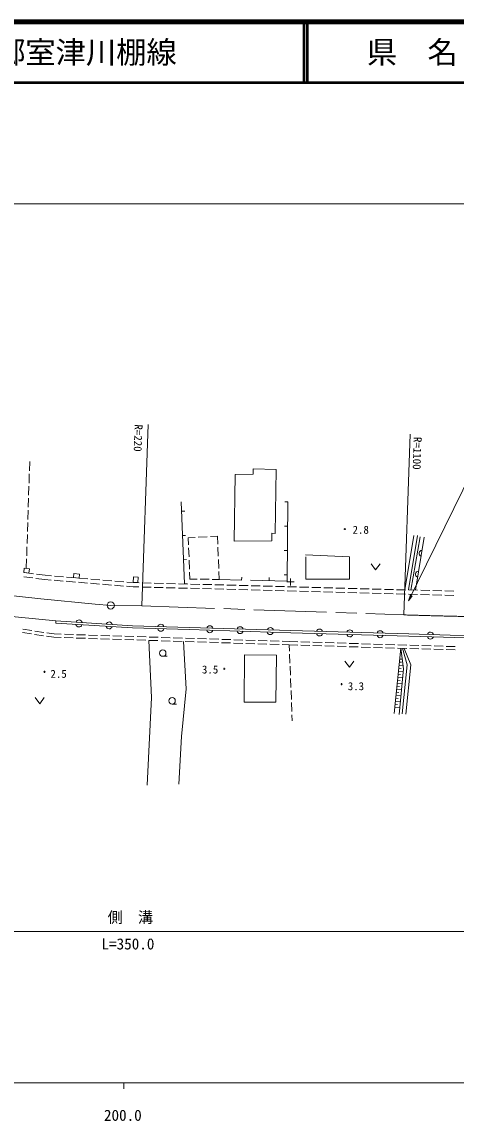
# Model space of a CAD drawing. Units: millimetres at full size, sheet at 1:1000; details may follow other scales. Extents: x 40000 to 680000, y 20000 to 380000.
# Drawn here: x 251186 to 322854, y 198715 to 380000 of the extents above; entities that cross this region are included whole.
import ezdxf
from ezdxf.enums import TextEntityAlignment as Align

# ---------------------------------------------------------------- set-up
doc = ezdxf.new("R2010")
doc.units = ezdxf.units.MM
doc.header["$LTSCALE"] = 1000
doc.linetypes.add('CHAIN', pattern=[18.5, 12, -1.5, 3.5, -1.5])
for name, color, linetype, lineweight in [('M-BGD', 7, 'Continuous', 13), ('M-BMK', 2, 'CHAIN', 13), ('M-BMK-SRVR', 3, 'Continuous', 13), ('M-STR-HTXT', 7, 'Continuous', 13), ('M-TTL', 2, 'Continuous', 140), ('M-TTL-BAND', 7, 'Continuous', 13), ('M-TTL-LINE', 7, 'Continuous', 50)]:
    doc.layers.add(name, color=color, linetype=linetype, lineweight=lineweight)
doc.layers.add('M-TTL-TXT', color=7, linetype='Continuous')
doc.styles.add('ＭＳ ゴシック', font='')
doc.styles.get('ＭＳ ゴシック').set_extended_font_data('MS Gothic')

# ---------------------------------------------------------------- blocks, each defined once
blk = doc.blocks.new('plus')
at = {"color": 0, "linetype": 'Continuous', "lineweight": -2}
for p, q in [((-1.25, 0), (1.25, 0)), ((0, -1.25), (0, 1.25))]:
    blk.add_line(p, q, dxfattribs=at)
blk = doc.blocks.new('open_arrow')
at = {"color": 0, "linetype": 'Continuous', "lineweight": -2}
blk.add_lwpolyline([(7.5, 1.25), (0, 0), (7.5, -1.25)], dxfattribs=at)

msp = doc.modelspace()

# ---------------------------------------------------------------- linework, layer by layer
at = {"layer": 'M-BGD'}
for p, q in [((252416, 305946), (252467, 307517)), ((252352, 303947), (252400, 305446)), ((252288, 301948), (252336, 303447)), ((252223, 299949), (252271, 301448)), ((252159, 297950), (252207, 299449)), ((278021, 287308), (277499, 300826)), ((277558, 299299), (278057, 299318)), ((295090, 300826), (294590, 300831)), ((252094, 295951), (252143, 297450)), ((295046, 296826), (294546, 296832)), ((252030, 293952), (252078, 295451)), ((277712, 295302), (278212, 295321)), ((279792, 294976), (278636, 294913)), ((278636, 294913), (278684, 293749)), ((281789, 295083), (280291, 295002)), ((283444, 295171), (282289, 295109)), ((283503, 293861), (283444, 295171)), ((314388, 286323), (315910, 295276)), ((316497, 295276), (314995, 286307)), ((315418, 286295), (316942, 295065)), ((317590, 295003), (316139, 286276)), ((251965, 291953), (252014, 293452)), ((278705, 293249), (278767, 291751)), ((283592, 291863), (283525, 293362)), ((295003, 292826), (294503, 292832)), ((305263, 291786), (298006, 292128)), ((251899, 289881), (251949, 291453)), ((277867, 291305), (278366, 291324)), ((278787, 291251), (278849, 289752)), ((283681, 289865), (283614, 291364)), ((298039, 291763), (298051, 288081)), ((305275, 288104), (305263, 291786)), ((308825, 290627), (309575, 289627)), ((309575, 289627), (310325, 290627)), ((251565, 289926), (251469, 289205)), ((251469, 289205), (252344, 289089)), ((251512, 288493), (252999, 288295)), ((252440, 289809), (251565, 289926)), ((251587, 289190), (253074, 288991)), ((252344, 289089), (252440, 289809)), ((253569, 288925), (255034, 288730)), ((255034, 288730), (256069, 288645)), ((256567, 288604), (258062, 288481)), ((258560, 288440), (260055, 288318)), ((259763, 289019), (259708, 288346)), ((259708, 288346), (260615, 288272)), ((260670, 288945), (259763, 289019)), ((260554, 288277), (262049, 288154)), ((260615, 288272), (260670, 288945)), ((269587, 288468), (269562, 287537)), ((270358, 288447), (269587, 288468)), ((270332, 287516), (270358, 288447)), ((278870, 289253), (278918, 288088)), ((283761, 288055), (283703, 289365)), ((287455, 287914), (287474, 288414)), ((292003, 287842), (292014, 288342)), ((294960, 288827), (294460, 288832)), ((253495, 288229), (254959, 288034)), ((254959, 288034), (256012, 287947)), ((256511, 287906), (258006, 287784)), ((258504, 287743), (259999, 287620)), ((260497, 287579), (261992, 287456)), ((262490, 287415), (263985, 287292)), ((262547, 288113), (264042, 287990)), ((264484, 287252), (265979, 287129)), ((264540, 287949), (266035, 287826)), ((266477, 287088), (267972, 286965)), ((266534, 287786), (268029, 287663)), ((268470, 286924), (269524, 286838)), ((268527, 287622), (269562, 287537)), ((269524, 286838), (270509, 286811)), ((269562, 287537), (270533, 287511)), ((269562, 287537), (270332, 287516)), ((271009, 286797), (272508, 286757)), ((271033, 287497), (272532, 287456)), ((273008, 286743), (274507, 286703)), ((273032, 287443), (274532, 287402)), ((275007, 286689), (276507, 286649)), ((275032, 287389), (276531, 287348)), ((277006, 286635), (278506, 286594)), ((277031, 287335), (278530, 287294)), ((278021, 287308), (278521, 287327)), ((278918, 288088), (280089, 288080)), ((279006, 286581), (280505, 286540)), ((279030, 287281), (280530, 287240)), ((280589, 288077), (282089, 288067)), ((281005, 286527), (282504, 286486)), ((281029, 287226), (282529, 287186)), ((282589, 288063), (283761, 288055)), ((283004, 286473), (284504, 286432)), ((283029, 287172), (284528, 287132)), ((287455, 287914), (283761, 288055)), ((285028, 287118), (286527, 287078)), ((287027, 287064), (288527, 287023)), ((289026, 287010), (290526, 286969)), ((291026, 286956), (292525, 286915)), ((293025, 286902), (294524, 286861)), ((295024, 286848), (296524, 286807)), ((297023, 286793), (298523, 286753)), ((298051, 288081), (305275, 288104)), ((299023, 286739), (300522, 286699)), ((301022, 286685), (302521, 286645)), ((303021, 286631), (304521, 286590)), ((305021, 286577), (306520, 286536)), ((307020, 286523), (308519, 286482)), ((309019, 286469), (310519, 286428)), ((285004, 286419), (286503, 286378)), ((287003, 286364), (288502, 286324)), ((289002, 286310), (290502, 286270)), ((291001, 286256), (292501, 286216)), ((293001, 286202), (294500, 286161)), ((295000, 286148), (296499, 286107)), ((296999, 286094), (298499, 286053)), ((298998, 286040), (300498, 285999)), ((300998, 285986), (302497, 285945)), ((302997, 285931), (304496, 285891)), ((304996, 285877), (306496, 285837)), ((306995, 285823), (308495, 285783)), ((308995, 285769), (310494, 285728)), ((310994, 285715), (312493, 285674)), ((311018, 286415), (312518, 286374)), ((312993, 285661), (314493, 285620)), ((313018, 286360), (314517, 286320)), ((314993, 285607), (316492, 285566)), ((315017, 286306), (316516, 286266)), ((316992, 285553), (318491, 285512)), ((317016, 286252), (318516, 286212)), ((318991, 285498), (320491, 285458)), ((319015, 286198), (320515, 286157)), ((320990, 285444), (322490, 285404)), ((321015, 286144), (322514, 286103)), ((256782, 281204), (233712, 283453)), ((256782, 281204), (256760, 280855)), ((251282, 279296), (252765, 279069)), ((251345, 279842), (252828, 279615)), ((253322, 279540), (254805, 279313)), ((255299, 279237), (256519, 279051)), ((253259, 278993), (254742, 278766)), ((255236, 278691), (256468, 278502)), ((256468, 278502), (257653, 278464)), ((256519, 279051), (257687, 279013)), ((258153, 278448), (259652, 278400)), ((258187, 278997), (259686, 278949)), ((260152, 278384), (261651, 278336)), ((260186, 278933), (261685, 278885)), ((262151, 278320), (263650, 278272)), ((262185, 278869), (263684, 278821)), ((264150, 278256), (265649, 278208)), ((264184, 278805), (265683, 278757)), ((266149, 278192), (267648, 278144)), ((266183, 278741), (267682, 278693)), ((268148, 278128), (269647, 278080)), ((268182, 278677), (269681, 278630)), ((270147, 278064), (271646, 278016)), ((270181, 278614), (271680, 278566)), ((272146, 278000), (273645, 277952)), ((272180, 278550), (273679, 278502)), ((274145, 277936), (275644, 277888)), ((274179, 278486), (275678, 278438)), ((276144, 277872), (277643, 277824)), ((276178, 278422), (277677, 278374)), ((278143, 277808), (279642, 277761)), ((278177, 278358), (279676, 278310)), ((280142, 277745), (281641, 277697)), ((280176, 278294), (281675, 278246)), ((282141, 277681), (283640, 277633)), ((282175, 278230), (283674, 278182)), ((284140, 277617), (285639, 277569)), ((284174, 278166), (285673, 278118)), ((286139, 277553), (287638, 277505)), ((286173, 278102), (287672, 278054)), ((288138, 277489), (289637, 277441)), ((288172, 278038), (289671, 277990)), ((290137, 277425), (291636, 277377)), ((290171, 277974), (291670, 277926)), ((292170, 277910), (293669, 277862)), ((294169, 277846), (295337, 277809)), ((295337, 277809), (296731, 277766)), ((297231, 277750), (298730, 277704)), ((299230, 277689), (300729, 277643)), ((301229, 277628), (302728, 277582)), ((303228, 277566), (304727, 277520)), ((305227, 277505), (306726, 277459)), ((307226, 277443), (308725, 277397)), ((309225, 277382), (310724, 277336)), ((287921, 275617), (287851, 267831)), ((293199, 275570), (287921, 275617)), ((292136, 277361), (293635, 277313)), ((293128, 267783), (293199, 275570)), ((294135, 277297), (295320, 277259)), ((295320, 277259), (296719, 277216)), ((295320, 277259), (295359, 276231)), ((295378, 275732), (295435, 274233)), ((297218, 277201), (298718, 277155)), ((299217, 277139), (300717, 277093)), ((301217, 277078), (302716, 277032)), ((303216, 277016), (304715, 276970)), ((305215, 276955), (306714, 276909)), ((307214, 276894), (308713, 276847)), ((309213, 276832), (310712, 276786)), ((311212, 276771), (312711, 276725)), ((311224, 277321), (312723, 277274)), ((313211, 276709), (314710, 276663)), ((313223, 277259), (314723, 277213)), ((315210, 276648), (316709, 276602)), ((315222, 277198), (316722, 277152)), ((317209, 276586), (318708, 276540)), ((317221, 277136), (318721, 277090)), ((319208, 276525), (320707, 276479)), ((319220, 277075), (320720, 277029)), ((321207, 276464), (322706, 276418)), ((321219, 277013), (322719, 276967)), ((274435, 275369), (275135, 275369)), ((304487, 274563), (305237, 273563)), ((305237, 273563), (305987, 274563)), ((313440, 273918), (314126, 273851)), ((313489, 274416), (313832, 274382)), ((313539, 274914), (313978, 274870)), ((295454, 273733), (295511, 272234)), ((313244, 271928), (314060, 271848)), ((313293, 272426), (313701, 272385)), ((313342, 272923), (314156, 272843)), ((313391, 273421), (313798, 273381)), ((295530, 271735), (295587, 270236)), ((313096, 270435), (313506, 270395)), ((313145, 270933), (313964, 270852)), ((313195, 271431), (313604, 271390)), ((253369, 268553), (254119, 267553)), ((254119, 267553), (254869, 268553)), ((295606, 269736), (295662, 268237)), ((312900, 268445), (313312, 268404)), ((312949, 268943), (313771, 268861)), ((312998, 269440), (313409, 269400)), ((313047, 269938), (313867, 269857)), ((275983, 267497), (276683, 267497)), ((287851, 267831), (293128, 267783)), ((295681, 267737), (295738, 266238)), ((312752, 266952), (313579, 266871)), ((312801, 267450), (313215, 267409)), ((312851, 267948), (313675, 267866)), ((295757, 265739), (295796, 264711))]:
    msp.add_line(p, q, dxfattribs=at)
msp.add_lwpolyline([(286212, 294364), (286392, 305384), (289350, 305392), (289360, 306278), (293175, 306205), (292990, 295643), (292427, 295658), (292427, 294439)], close=True, dxfattribs=at)
for points in [[(295090, 300826), (294949, 287774), (288898, 287914)], [(256782, 281204), (269434, 280398), (278816, 280116), (295586, 279600), (315053, 279061), (332198, 278545), (350751, 278451), (371367, 278662), (392898, 278897), (423557, 279628), (441230, 280441)], [(256760, 280855), (269418, 280048), (278806, 279767), (295576, 279251), (315043, 278711), (332192, 278195), (350752, 278101), (371371, 278312), (392904, 278547), (423569, 279278), (441246, 280091)], [(271882, 254133), (272579, 268569), (272127, 278001)], [(277861, 277818), (278314, 269977), (277505, 262114), (277106, 254303)], [(312654, 265957), (313714, 276694), (314202, 273322), (313475, 265793)], [(313990, 276685), (314769, 273967), (313979, 265891)], [(314589, 265844), (315386, 273936), (314266, 276677)]]:
    msp.add_lwpolyline(points, dxfattribs=at)
for centre in [(274435, 275894), (275982, 268022)]:
    msp.add_circle(centre, 525, dxfattribs=at)
for centre, start, end in [((317263, 292347), 93.24038, 247.87962), ((316688, 288895), 93.24038, 247.87962), ((260606, 280848), 9.03475, 163.67398), ((265596, 280530), 9.03475, 163.67398), ((260601, 280723), 189.03475, 343.67398), ((265591, 280405), 189.03475, 343.67398), ((274115, 280020), 190.96203, 345.60126), ((274122, 280145), 10.96203, 165.60126), ((282197, 279775), 190.91799, 345.55723), ((282200, 279900), 10.91799, 165.55723), ((287194, 279621), 190.91799, 345.55723), ((287198, 279746), 10.91799, 165.55723), ((292192, 279467), 190.91799, 345.55723), ((292195, 279592), 10.91799, 165.55723), ((300318, 279357), 11.09308, 165.73231), ((305317, 279218), 11.09308, 165.73231), ((310315, 279080), 11.09308, 165.73231), ((318625, 278841), 10.95654, 165.59578), ((300315, 279232), 191.09308, 345.73231), ((305313, 279093), 191.09308, 345.73231), ((310311, 278955), 191.09308, 345.73231), ((318623, 278716), 190.95654, 345.59578)]:
    msp.add_arc(centre, 512, start, end, dxfattribs=at)
at = {"layer": 'M-BMK'}
msp.add_line((271003, 283695), (314256, 282199), dxfattribs=at)
msp.add_lwpolyline([(220153, 287726), (232421, 286951), (246317, 285720), (254304, 284864), (263287, 283949), (265843, 283762), (271003, 283695)], dxfattribs=at)
msp.add_arc((347846, 1381686), 1100000, 268.2501, 270.84449, dxfattribs=at)
at = {"layer": 'M-BMK-SRVR'}
msp.add_circle((265843, 283762), 600, dxfattribs=at)
at = {"layer": 'M-STR-HTXT'}
for p, q in [((106574, 350000), (558330, 350000)), ((271003, 283695), (272038, 313603)), ((314256, 282199), (315286, 311991)), ((96036, 230000), (441246, 230000))]:
    msp.add_line(p, q, dxfattribs=at)
msp.add_lwpolyline([(315025, 284530), (330000, 315000), (360000, 315000)], dxfattribs=at)
at = {"layer": 'M-TTL'}
msp.add_line((680000, 380000), (40000, 380000), dxfattribs=at)
at = {"layer": 'M-TTL-BAND'}
for p, q in [((40000, 205000), (579000, 205000)), ((268000, 205000), (268000, 204000))]:
    msp.add_line(p, q, dxfattribs=at)
at = {"layer": 'M-TTL-LINE'}
for p, q in [((297750, 380000), (297750, 370000)), ((298250, 380000), (298250, 370000)), ((40000, 370000), (680000, 370000))]:
    msp.add_line(p, q, dxfattribs=at)

# ---------------------------------------------------------------- block references
at = {"layer": 'M-BGD'}
for p, xscale, yscale in [((304493, 296365), 120, 120), ((295532, 287630), 480, 480), ((254896, 272802), 120, 120), ((284598, 273303), 120, 120), ((303965, 270770), 120, 120)]:
    msp.add_blockref('plus', p, dxfattribs=dict(at, xscale=xscale, yscale=yscale))
at = {"layer": 'M-STR-HTXT', "xscale": 133, "yscale": 133, "rotation": 63.8}
msp.add_blockref('open_arrow', (315025, 284530), dxfattribs=at)

# ---------------------------------------------------------------- texts
at = {"layer": 'M-BGD', "style": 'ＭＳ ゴシック'}
for s, p in [('2.8', (307120, 296243)), ('3.5', (282249, 273193)), ('2.5', (257235, 272480)), ('3.3', (306328, 270437))]:
    msp.add_text(s, height=1320, dxfattribs=at).set_placement(p, align=Align.MIDDLE_CENTER)
at = {"layer": 'M-STR-HTXT', "style": 'ＭＳ ゴシック'}
for s, p in [('R=220', (270376, 311371)), ('R=1100', (316455, 308857))]:
    msp.add_text(s, height=1320, rotation=268.018, dxfattribs=at).set_placement(p, align=Align.MIDDLE_CENTER)
msp.add_text('側\u3000溝', height=1833, dxfattribs=at).set_placement((269084, 232322), align=Align.MIDDLE_CENTER)
msp.add_text('L=350.0', height=1833, dxfattribs=at).set_placement((268688, 226464), align=Align.BOTTOM_CENTER)
at = {"layer": 'M-TTL-BAND', "style": 'ＭＳ ゴシック'}
msp.add_text('200.0', height=1833, dxfattribs=at).set_placement((267844, 198195), align=Align.BOTTOM_CENTER)
at = {"layer": 'M-TTL-TXT', "style": 'ＭＳ ゴシック'}
msp.add_text('一般県道永田郷室津川棚線', height=3666, dxfattribs=at).set_placement((216734, 375000), align=Align.MIDDLE_LEFT)
msp.add_text('県\u3000名', height=3666, dxfattribs=at).set_placement((315625, 375000), align=Align.MIDDLE_CENTER)

doc.saveas('drawing.dxf')
